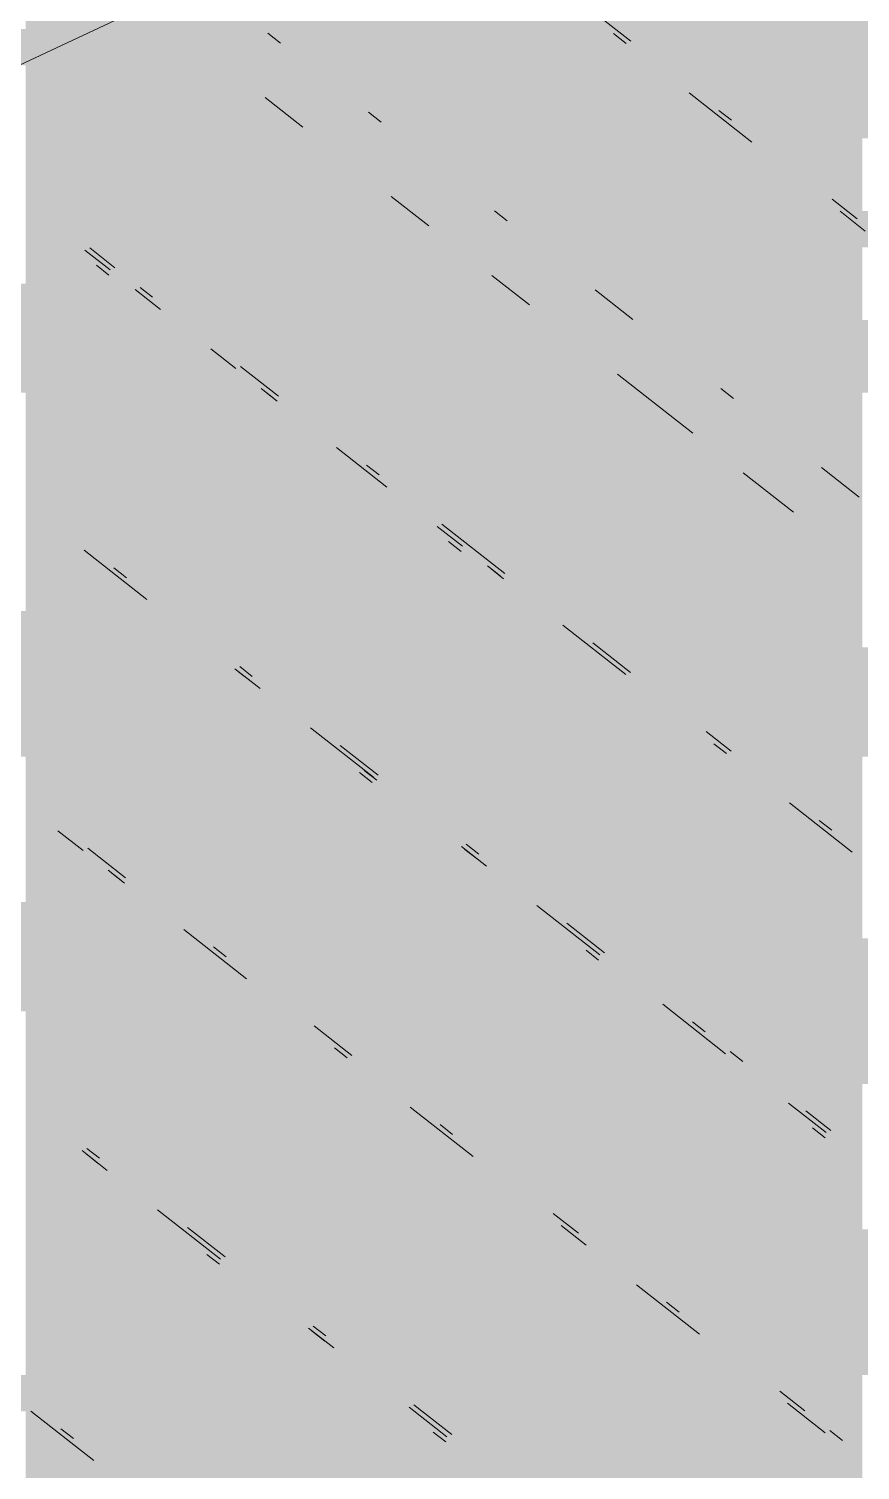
# Model space of a CAD drawing. Header units: millimetres. Extents: x 5 to 1315, y 5 to 292.
# Drawn here: x 1189.825 to 1192.027, y 79.566 to 83.386 of the extents above; entities that cross this region are included whole.
import ezdxf

# ---------------------------------------------------------------- set-up
doc = ezdxf.new("R2010")
doc.units = ezdxf.units.MM
doc.layers.add('EXISTING', color=7, linetype='Continuous')
doc.layers.add('IMAGES', color=7, linetype='Continuous')

# ---------------------------------------------------------------- blocks, each defined once
blk = doc.blocks.new('SHEET_03')
at = {"layer": 'EXISTING', "color": 250, "lineweight": 9}
for p, q in [((286.3719, 81.6806), (290.1862, 83.4713)), ((291.4196, 83.3532), (291.3197, 83.4317)), ((290.4915, 83.3482), (290.4582, 83.3744)), ((291.3738, 83.3735), (291.4072, 83.3474)), ((290.451, 83.2038), (290.5509, 83.1253)), ((291.5738, 83.2166), (291.7404, 83.0858)), ((290.7581, 83.1389), (290.7248, 83.1651)), ((291.6863, 83.144), (291.6529, 83.1701)), ((290.7842, 82.9422), (290.8842, 82.8637)), ((292.0195, 82.8824), (291.9529, 82.9347)), ((291.0914, 82.8773), (291.058, 82.9035)), ((291.9737, 82.9027), (292.0404, 82.8504)), ((289.9733, 82.7996), (290.04, 82.7473)), ((290.0525, 82.7532), (289.9858, 82.8055)), ((290.0369, 82.7336), (290.0036, 82.7598)), ((291.0508, 82.7329), (291.1508, 82.6544)), ((290.1066, 82.695), (290.1733, 82.6427)), ((290.1524, 82.6747), (290.1191, 82.7009)), ((291.4246, 82.6158), (291.3247, 82.6942)), ((290.3066, 82.5381), (290.3732, 82.4857)), ((290.4857, 82.4131), (290.3857, 82.4916)), ((291.3841, 82.4713), (291.5841, 82.3144)), ((290.4399, 82.4334), (290.4732, 82.4073)), ((290.4826, 82.3994), (290.4493, 82.4256)), ((291.6912, 82.4065), (291.6579, 82.4326)), ((290.6398, 82.2765), (290.7732, 82.1718)), ((290.7523, 82.2039), (290.719, 82.23)), ((291.7174, 82.2097), (291.8507, 82.1051)), ((292.0245, 82.1449), (291.9245, 82.2234)), ((290.9065, 82.0672), (290.9731, 82.0149)), ((291.0856, 81.9423), (290.919, 82.0731)), ((290.9701, 82.0012), (290.9367, 82.0274)), ((289.9708, 82.0042), (290.1374, 81.8734)), ((290.0833, 81.9316), (290.05, 81.9577)), ((291.0398, 81.9626), (291.0731, 81.9364)), ((291.0825, 81.9286), (291.0492, 81.9547)), ((291.2397, 81.8056), (291.4064, 81.6748)), ((291.4188, 81.6807), (291.3189, 81.7592)), ((290.3707, 81.6903), (290.4374, 81.638)), ((290.4135, 81.6563), (290.3802, 81.6825)), ((290.4165, 81.67), (290.3832, 81.6961)), ((290.5707, 81.5333), (290.7373, 81.4025)), ((291.6855, 81.4714), (291.6188, 81.5237)), ((290.7498, 81.4084), (290.6498, 81.4869)), ((291.6396, 81.4917), (291.673, 81.4655)), ((290.7343, 81.3888), (290.7009, 81.415)), ((290.7468, 81.3947), (290.7134, 81.4209)), ((291.8396, 81.3347), (292.0062, 81.204)), ((289.9017, 81.261), (289.9683, 81.2087)), ((291.9521, 81.2621), (291.9187, 81.2883)), ((290.0808, 81.1361), (289.9808, 81.2146)), ((290.9706, 81.2194), (291.0373, 81.1671)), ((291.0164, 81.1991), (290.9831, 81.2253)), ((291.0134, 81.1854), (290.98, 81.2116)), ((290.035, 81.1564), (290.0683, 81.1302)), ((290.0777, 81.1224), (290.0444, 81.1486)), ((291.1706, 81.0625), (291.3372, 80.9317)), ((290.2349, 80.9994), (290.4016, 80.8686)), ((291.3497, 80.9375), (291.2497, 81.016)), ((290.3474, 80.9268), (290.3141, 80.953)), ((291.3341, 80.918), (291.3008, 80.9441)), ((291.5038, 80.8009), (291.6705, 80.6701)), ((291.6163, 80.7283), (291.583, 80.7544)), ((290.6807, 80.6652), (290.5807, 80.7437)), ((290.6348, 80.6855), (290.6682, 80.6594)), ((291.7163, 80.6498), (291.683, 80.6759)), ((290.8348, 80.5286), (291.0014, 80.3978)), ((291.8371, 80.5393), (291.9371, 80.4608)), ((291.9496, 80.4667), (291.8829, 80.519)), ((290.9473, 80.456), (290.9139, 80.4821)), ((291.934, 80.4471), (291.9007, 80.4733)), ((289.9658, 80.4132), (290.0325, 80.3609)), ((290.0116, 80.3929), (289.9783, 80.4191)), ((290.0086, 80.3793), (289.9752, 80.4054)), ((290.1658, 80.2563), (290.3324, 80.1255)), ((291.2805, 80.1944), (291.2139, 80.2467)), ((290.3449, 80.1314), (290.2449, 80.2098)), ((291.2347, 80.2147), (291.3014, 80.1624)), ((290.3293, 80.1118), (290.296, 80.138)), ((291.4347, 80.0577), (291.6013, 79.9269)), ((291.5471, 79.9851), (291.5138, 80.0113)), ((290.5657, 79.9424), (290.6323, 79.8901)), ((290.6084, 79.9084), (290.5751, 79.9346)), ((290.6115, 79.9221), (290.5782, 79.9482)), ((291.8804, 79.7235), (291.8138, 79.7758)), ((290.8323, 79.7331), (290.9323, 79.6546)), ((290.9448, 79.6605), (290.8448, 79.739)), ((291.8346, 79.7438), (291.9346, 79.6653)), ((289.83, 79.7224), (289.9966, 79.5916)), ((289.9425, 79.6498), (289.9091, 79.676)), ((290.9292, 79.641), (290.8959, 79.6671)), ((291.9804, 79.645), (291.9471, 79.6712))]:
    blk.add_line(p, q, dxfattribs=at)
at = {"layer": 'IMAGES', "color": 7}
for points in [[(290.2982, 83.3856), (290.3945, 83.3856), (290.2982, 83.5784), (290.3945, 83.5784)], [(289.8164, 83.3856), (290.0091, 83.3856), (289.8164, 83.482), (290.0091, 83.482)], [(290.0091, 83.3856), (290.2018, 83.3856), (290.0091, 83.482), (290.2018, 83.482)], [(290.2018, 83.3856), (290.2982, 83.3856), (290.2018, 83.482), (290.2982, 83.482)], [(290.3945, 83.3856), (290.4909, 83.3856), (290.3945, 83.482), (290.4909, 83.482)], [(290.4909, 83.3856), (290.5873, 83.3856), (290.4909, 83.482), (290.5873, 83.482)], [(290.5873, 83.3856), (291.0691, 83.3856), (290.5873, 83.482), (291.0691, 83.482)], [(291.0691, 83.3856), (291.1655, 83.3856), (291.0691, 83.482), (291.1655, 83.482)], [(291.1655, 83.3856), (291.2618, 83.3856), (291.1655, 83.482), (291.2618, 83.482)], [(291.2618, 83.3856), (291.4545, 83.3856), (291.2618, 83.482), (291.4545, 83.482)], [(291.4545, 83.3856), (291.5509, 83.3856), (291.4545, 83.482), (291.5509, 83.482)], [(291.5509, 83.3856), (292.2255, 83.3856), (291.5509, 83.482), (292.2255, 83.482)], [(289.72, 83.2892), (289.9127, 83.2892), (289.72, 83.3856), (289.9127, 83.3856)], [(289.9127, 83.2892), (290.0091, 83.2892), (289.9127, 83.3856), (290.0091, 83.3856)], [(290.0091, 83.2892), (290.1055, 83.2892), (290.0091, 83.3856), (290.1055, 83.3856)], [(290.1055, 83.2892), (290.2018, 83.2892), (290.1055, 83.3856), (290.2018, 83.3856)], [(290.2018, 83.2892), (290.2982, 83.2892), (290.2018, 83.3856), (290.2982, 83.3856)], [(290.2982, 83.2892), (290.3945, 83.2892), (290.2982, 83.3856), (290.3945, 83.3856)], [(290.3945, 83.2892), (290.4909, 83.2892), (290.3945, 83.3856), (290.4909, 83.3856)], [(290.4909, 83.2892), (290.5873, 83.2892), (290.4909, 83.3856), (290.5873, 83.3856)], [(290.5873, 83.2892), (290.6836, 83.2892), (290.5873, 83.3856), (290.6836, 83.3856)], [(290.6836, 83.2892), (290.78, 83.2892), (290.6836, 83.3856), (290.78, 83.3856)], [(290.78, 83.2892), (291.1655, 83.2892), (290.78, 83.3856), (291.1655, 83.3856)], [(291.1655, 83.2892), (291.2618, 83.2892), (291.1655, 83.3856), (291.2618, 83.3856)], [(291.2618, 83.2892), (291.3582, 83.2892), (291.2618, 83.3856), (291.3582, 83.3856)], [(291.3582, 83.2892), (291.4545, 83.2892), (291.3582, 83.3856), (291.4545, 83.3856)], [(291.4545, 83.2892), (291.5509, 83.2892), (291.4545, 83.3856), (291.5509, 83.3856)], [(291.5509, 83.2892), (291.6473, 83.2892), (291.5509, 83.3856), (291.6473, 83.3856)], [(291.6473, 83.2892), (291.7436, 83.2892), (291.6473, 83.3856), (291.7436, 83.3856)], [(291.7436, 83.2892), (292.3218, 83.2892), (291.7436, 83.3856), (292.3218, 83.3856)], [(289.8164, 83.1928), (289.9127, 83.1928), (289.8164, 83.2892), (289.9127, 83.2892)], [(289.9127, 83.1928), (290.1055, 83.1928), (289.9127, 83.2892), (290.1055, 83.2892)], [(290.1055, 83.1928), (290.2018, 83.1928), (290.1055, 83.2892), (290.2018, 83.2892)], [(290.2018, 83.1928), (290.2982, 83.1928), (290.2018, 83.2892), (290.2982, 83.2892)], [(290.2982, 83.1928), (290.3945, 83.1928), (290.2982, 83.2892), (290.3945, 83.2892)], [(290.3945, 83.1928), (290.4909, 83.1928), (290.3945, 83.2892), (290.4909, 83.2892)], [(290.4909, 83.1928), (290.5873, 83.1928), (290.4909, 83.2892), (290.5873, 83.2892)], [(290.5873, 83.1928), (290.6836, 83.1928), (290.5873, 83.2892), (290.6836, 83.2892)], [(290.6836, 83.1928), (290.78, 83.1928), (290.6836, 83.2892), (290.78, 83.2892)], [(290.78, 83.1928), (290.8764, 83.1928), (290.78, 83.2892), (290.8764, 83.2892)], [(290.8764, 83.1928), (291.2618, 83.1928), (290.8764, 83.2892), (291.2618, 83.2892)], [(291.2618, 83.1928), (291.3582, 83.1928), (291.2618, 83.2892), (291.3582, 83.2892)], [(291.3582, 83.1928), (291.4545, 83.1928), (291.3582, 83.2892), (291.4545, 83.2892)], [(291.4545, 83.1928), (291.6473, 83.1928), (291.4545, 83.2892), (291.6473, 83.2892)], [(291.6473, 83.1928), (291.7436, 83.1928), (291.6473, 83.2892), (291.7436, 83.2892)], [(291.7436, 83.1928), (291.84, 83.1928), (291.7436, 83.2892), (291.84, 83.2892)], [(291.84, 83.1928), (292.3218, 83.1928), (291.84, 83.2892), (292.3218, 83.2892)], [(289.8164, 83.0964), (289.9127, 83.0964), (289.8164, 83.1928), (289.9127, 83.1928)], [(289.9127, 83.0964), (290.2982, 83.0964), (289.9127, 83.1928), (290.2982, 83.1928)], [(290.2982, 83.0964), (290.3945, 83.0964), (290.2982, 83.1928), (290.3945, 83.1928)], [(290.3945, 83.0964), (290.4909, 83.0964), (290.3945, 83.1928), (290.4909, 83.1928)], [(290.4909, 83.0964), (290.5873, 83.0964), (290.4909, 83.1928), (290.5873, 83.1928)], [(290.5873, 83.0964), (290.6836, 83.0964), (290.5873, 83.1928), (290.6836, 83.1928)], [(290.6836, 83.0964), (290.8764, 83.0964), (290.6836, 83.1928), (290.8764, 83.1928)], [(290.8764, 83.0964), (290.9727, 83.0964), (290.8764, 83.1928), (290.9727, 83.1928)], [(290.9727, 83.0964), (291.0691, 83.0964), (290.9727, 83.1928), (291.0691, 83.1928)], [(291.0691, 83.0964), (291.4545, 83.0964), (291.0691, 83.1928), (291.4545, 83.1928)], [(291.4545, 83.0964), (291.5509, 83.0964), (291.4545, 83.1928), (291.5509, 83.1928)], [(291.5509, 83.0964), (291.7436, 83.0964), (291.5509, 83.1928), (291.7436, 83.1928)], [(291.7436, 83.0964), (291.84, 83.0964), (291.7436, 83.1928), (291.84, 83.1928)], [(291.84, 83.0964), (291.9364, 83.0964), (291.84, 83.1928), (291.9364, 83.1928)], [(291.9364, 83.0964), (292.4182, 83.0964), (291.9364, 83.1928), (292.4182, 83.1928)], [(289.8164, 83), (290.3945, 83), (289.8164, 83.0964), (290.3945, 83.0964)], [(290.3945, 83), (290.4909, 83), (290.3945, 83.0964), (290.4909, 83.0964)], [(290.4909, 83), (290.5873, 83), (290.4909, 83.0964), (290.5873, 83.0964)], [(290.5873, 83), (290.6836, 83), (290.5873, 83.0964), (290.6836, 83.0964)], [(290.6836, 83), (290.78, 83), (290.6836, 83.0964), (290.78, 83.0964)], [(290.78, 83), (290.8764, 83), (290.78, 83.0964), (290.8764, 83.0964)], [(290.8764, 83), (290.9727, 83), (290.8764, 83.0964), (290.9727, 83.0964)], [(290.9727, 83), (291.0691, 83), (290.9727, 83.0964), (291.0691, 83.0964)], [(291.0691, 83), (291.1655, 83), (291.0691, 83.0964), (291.1655, 83.0964)], [(291.1655, 83), (291.5509, 83), (291.1655, 83.0964), (291.5509, 83.0964)], [(291.5509, 83), (291.6473, 83), (291.5509, 83.0964), (291.6473, 83.0964)], [(291.6473, 83), (291.84, 83), (291.6473, 83.0964), (291.84, 83.0964)], [(291.84, 83), (291.9364, 83), (291.84, 83.0964), (291.9364, 83.0964)], [(291.9364, 83), (292.0327, 83), (291.9364, 83.0964), (292.0327, 83.0964)], [(289.8164, 82.8072), (289.9127, 82.8072), (289.8164, 83), (289.9127, 83)], [(289.9127, 82.9036), (290.0091, 82.9036), (289.9127, 83), (290.0091, 83)], [(290.0091, 82.9036), (290.1055, 82.9036), (290.0091, 83), (290.1055, 83)], [(290.1055, 82.9036), (290.5873, 82.9036), (290.1055, 83), (290.5873, 83)], [(290.5873, 82.9036), (290.6836, 82.9036), (290.5873, 83), (290.6836, 83)], [(290.6836, 82.9036), (290.78, 82.9036), (290.6836, 83), (290.78, 83)], [(290.78, 82.9036), (290.9727, 82.9036), (290.78, 83), (290.9727, 83)], [(290.9727, 82.9036), (291.0691, 82.9036), (290.9727, 83), (291.0691, 83)], [(291.0691, 82.9036), (291.2618, 82.9036), (291.0691, 83), (291.2618, 83)], [(291.2618, 82.9036), (291.6473, 82.9036), (291.2618, 83), (291.6473, 83)], [(291.6473, 82.9036), (291.7436, 82.9036), (291.6473, 83), (291.7436, 83)], [(291.7436, 82.9036), (291.84, 82.9036), (291.7436, 83), (291.84, 83)], [(291.84, 82.9036), (292.0327, 82.9036), (291.84, 83), (292.0327, 83)], [(289.9127, 82.8072), (290.0091, 82.8072), (289.9127, 82.9036), (290.0091, 82.9036)], [(290.0091, 82.8072), (290.1055, 82.8072), (290.0091, 82.9036), (290.1055, 82.9036)], [(290.1055, 82.8072), (290.2018, 82.8072), (290.1055, 82.9036), (290.2018, 82.9036)], [(290.2018, 82.8072), (290.5873, 82.8072), (290.2018, 82.9036), (290.5873, 82.9036)], [(290.5873, 82.8072), (290.6836, 82.8072), (290.5873, 82.9036), (290.6836, 82.9036)], [(290.6836, 82.8072), (290.78, 82.8072), (290.6836, 82.9036), (290.78, 82.9036)], [(290.78, 82.8072), (290.8764, 82.8072), (290.78, 82.9036), (290.8764, 82.9036)], [(290.8764, 82.8072), (290.9727, 82.8072), (290.8764, 82.9036), (290.9727, 82.9036)], [(290.9727, 82.8072), (291.1655, 82.8072), (290.9727, 82.9036), (291.1655, 82.9036)], [(291.1655, 82.8072), (291.2618, 82.8072), (291.1655, 82.9036), (291.2618, 82.9036)], [(291.2618, 82.8072), (291.3582, 82.8072), (291.2618, 82.9036), (291.3582, 82.9036)], [(291.3582, 82.8072), (291.4545, 82.8072), (291.3582, 82.9036), (291.4545, 82.9036)], [(291.4545, 82.8072), (291.9364, 82.8072), (291.4545, 82.9036), (291.9364, 82.9036)], [(291.9364, 82.8072), (292.1291, 82.8072), (291.9364, 82.9036), (292.1291, 82.9036)], [(289.8164, 82.7108), (289.9127, 82.7108), (289.8164, 82.8072), (289.9127, 82.8072)], [(289.9127, 82.7108), (290.0091, 82.7108), (289.9127, 82.8072), (290.0091, 82.8072)], [(290.0091, 82.7108), (290.1055, 82.7108), (290.0091, 82.8072), (290.1055, 82.8072)], [(290.1055, 82.7108), (290.2018, 82.7108), (290.1055, 82.8072), (290.2018, 82.8072)], [(290.2018, 82.7108), (290.2982, 82.7108), (290.2018, 82.8072), (290.2982, 82.8072)], [(290.2982, 82.7108), (290.6836, 82.7108), (290.2982, 82.8072), (290.6836, 82.8072)], [(290.6836, 82.7108), (290.78, 82.7108), (290.6836, 82.8072), (290.78, 82.8072)], [(290.78, 82.7108), (290.8764, 82.7108), (290.78, 82.8072), (290.8764, 82.8072)], [(290.8764, 82.7108), (290.9727, 82.7108), (290.8764, 82.8072), (290.9727, 82.8072)], [(290.9727, 82.7108), (291.1655, 82.7108), (290.9727, 82.8072), (291.1655, 82.8072)], [(291.1655, 82.6144), (291.2618, 82.6144), (291.1655, 82.8072), (291.2618, 82.8072)], [(291.2618, 82.7108), (291.3582, 82.7108), (291.2618, 82.8072), (291.3582, 82.8072)], [(291.3582, 82.7108), (291.4545, 82.7108), (291.3582, 82.8072), (291.4545, 82.8072)], [(291.4545, 82.7108), (292.0327, 82.7108), (291.4545, 82.8072), (292.0327, 82.8072)], [(289.4309, 82.6144), (289.9127, 82.6144), (289.4309, 82.7108), (289.9127, 82.7108)], [(289.9127, 82.6144), (290.0091, 82.6144), (289.9127, 82.7108), (290.0091, 82.7108)], [(290.0091, 82.6144), (290.2018, 82.6144), (290.0091, 82.7108), (290.2018, 82.7108)], [(290.2018, 82.6144), (290.2982, 82.6144), (290.2018, 82.7108), (290.2982, 82.7108)], [(290.2982, 82.6144), (290.3945, 82.6144), (290.2982, 82.7108), (290.3945, 82.7108)], [(290.3945, 82.6144), (290.8764, 82.6144), (290.3945, 82.7108), (290.8764, 82.7108)], [(290.8764, 82.6144), (290.9727, 82.6144), (290.8764, 82.7108), (290.9727, 82.7108)], [(290.9727, 82.6144), (291.0691, 82.6144), (290.9727, 82.7108), (291.0691, 82.7108)], [(291.0691, 82.6144), (291.1655, 82.6144), (291.0691, 82.7108), (291.1655, 82.7108)], [(291.2618, 82.6144), (291.3582, 82.6144), (291.2618, 82.7108), (291.3582, 82.7108)], [(291.3582, 82.6144), (291.4545, 82.6144), (291.3582, 82.7108), (291.4545, 82.7108)], [(291.4545, 82.6144), (291.5509, 82.6144), (291.4545, 82.7108), (291.5509, 82.7108)], [(291.5509, 82.6144), (291.6473, 82.6144), (291.5509, 82.7108), (291.6473, 82.7108)], [(291.6473, 82.6144), (292.0327, 82.6144), (291.6473, 82.7108), (292.0327, 82.7108)], [(289.5273, 82.518), (290.0091, 82.518), (289.5273, 82.6144), (290.0091, 82.6144)], [(290.0091, 82.518), (290.1055, 82.518), (290.0091, 82.6144), (290.1055, 82.6144)], [(290.1055, 82.518), (290.2018, 82.518), (290.1055, 82.6144), (290.2018, 82.6144)], [(290.2018, 82.518), (290.2982, 82.518), (290.2018, 82.6144), (290.2982, 82.6144)], [(290.2982, 82.518), (290.3945, 82.518), (290.2982, 82.6144), (290.3945, 82.6144)], [(290.3945, 82.518), (290.4909, 82.518), (290.3945, 82.6144), (290.4909, 82.6144)], [(290.4909, 82.518), (290.5873, 82.518), (290.4909, 82.6144), (290.5873, 82.6144)], [(290.5873, 82.518), (290.9727, 82.518), (290.5873, 82.6144), (290.9727, 82.6144)], [(290.9727, 82.518), (291.1655, 82.518), (290.9727, 82.6144), (291.1655, 82.6144)], [(291.1655, 82.518), (291.2618, 82.518), (291.1655, 82.6144), (291.2618, 82.6144)], [(291.2618, 82.518), (291.3582, 82.518), (291.2618, 82.6144), (291.3582, 82.6144)], [(291.3582, 82.518), (291.5509, 82.518), (291.3582, 82.6144), (291.5509, 82.6144)], [(291.5509, 82.518), (291.6473, 82.518), (291.5509, 82.6144), (291.6473, 82.6144)], [(291.6473, 82.518), (291.7436, 82.518), (291.6473, 82.6144), (291.7436, 82.6144)], [(291.7436, 82.518), (292.1291, 82.518), (291.7436, 82.6144), (292.1291, 82.6144)], [(289.6236, 82.4216), (290.1055, 82.4216), (289.6236, 82.518), (290.1055, 82.518)], [(290.1055, 82.4216), (290.2018, 82.4216), (290.1055, 82.518), (290.2018, 82.518)], [(290.2018, 82.4216), (290.2982, 82.4216), (290.2018, 82.518), (290.2982, 82.518)], [(290.2982, 82.4216), (290.4909, 82.4216), (290.2982, 82.518), (290.4909, 82.518)], [(290.4909, 82.4216), (290.5873, 82.4216), (290.4909, 82.518), (290.5873, 82.518)], [(290.5873, 82.4216), (290.6836, 82.4216), (290.5873, 82.518), (290.6836, 82.518)], [(290.6836, 82.4216), (291.0691, 82.4216), (290.6836, 82.518), (291.0691, 82.518)], [(291.0691, 82.4216), (291.1655, 82.4216), (291.0691, 82.518), (291.1655, 82.518)], [(291.1655, 82.4216), (291.2618, 82.4216), (291.1655, 82.518), (291.2618, 82.518)], [(291.2618, 82.4216), (291.3582, 82.4216), (291.2618, 82.518), (291.3582, 82.518)], [(291.3582, 82.4216), (291.4545, 82.4216), (291.3582, 82.518), (291.4545, 82.518)], [(291.4545, 82.4216), (291.5509, 82.4216), (291.4545, 82.518), (291.5509, 82.518)], [(291.5509, 82.4216), (291.6473, 82.4216), (291.5509, 82.518), (291.6473, 82.518)], [(291.6473, 82.4216), (291.7436, 82.4216), (291.6473, 82.518), (291.7436, 82.518)], [(291.7436, 82.4216), (291.84, 82.4216), (291.7436, 82.518), (291.84, 82.518)], [(291.84, 82.4216), (291.9364, 82.4216), (291.84, 82.518), (291.9364, 82.518)], [(291.9364, 82.4216), (292.3218, 82.4216), (291.9364, 82.518), (292.3218, 82.518)], [(289.8164, 82.3252), (290.2982, 82.3252), (289.8164, 82.4216), (290.2982, 82.4216)], [(290.2982, 82.3252), (290.3945, 82.3252), (290.2982, 82.4216), (290.3945, 82.4216)], [(290.3945, 82.3252), (290.5873, 82.3252), (290.3945, 82.4216), (290.5873, 82.4216)], [(290.5873, 82.3252), (290.6836, 82.3252), (290.5873, 82.4216), (290.6836, 82.4216)], [(290.6836, 82.3252), (290.78, 82.3252), (290.6836, 82.4216), (290.78, 82.4216)], [(290.78, 82.3252), (291.1655, 82.3252), (290.78, 82.4216), (291.1655, 82.4216)], [(291.1655, 82.3252), (291.3582, 82.3252), (291.1655, 82.4216), (291.3582, 82.4216)], [(291.3582, 82.3252), (291.4545, 82.3252), (291.3582, 82.4216), (291.4545, 82.4216)], [(291.4545, 82.3252), (291.5509, 82.3252), (291.4545, 82.4216), (291.5509, 82.4216)], [(291.5509, 82.3252), (291.84, 82.3252), (291.5509, 82.4216), (291.84, 82.4216)], [(291.84, 82.3252), (291.9364, 82.3252), (291.84, 82.4216), (291.9364, 82.4216)], [(291.9364, 82.3252), (292.0327, 82.3252), (291.9364, 82.4216), (292.0327, 82.4216)], [(289.8164, 82.2288), (289.9127, 82.2288), (289.8164, 82.3252), (289.9127, 82.3252)], [(289.9127, 82.2288), (290.3945, 82.2288), (289.9127, 82.3252), (290.3945, 82.3252)], [(290.3945, 82.2288), (290.4909, 82.2288), (290.3945, 82.3252), (290.4909, 82.3252)], [(290.4909, 82.2288), (290.5873, 82.2288), (290.4909, 82.3252), (290.5873, 82.3252)], [(290.5873, 82.2288), (290.78, 82.2288), (290.5873, 82.3252), (290.78, 82.3252)], [(290.78, 82.2288), (290.8764, 82.2288), (290.78, 82.3252), (290.8764, 82.3252)], [(290.8764, 82.2288), (291.3582, 82.2288), (290.8764, 82.3252), (291.3582, 82.3252)], [(291.3582, 82.2288), (291.4545, 82.2288), (291.3582, 82.3252), (291.4545, 82.3252)], [(291.4545, 82.2288), (291.5509, 82.2288), (291.4545, 82.3252), (291.5509, 82.3252)], [(291.5509, 82.2288), (291.6473, 82.2288), (291.5509, 82.3252), (291.6473, 82.3252)], [(291.6473, 82.2288), (291.84, 82.2288), (291.6473, 82.3252), (291.84, 82.3252)], [(291.84, 82.2288), (291.9364, 82.2288), (291.84, 82.3252), (291.9364, 82.3252)], [(291.9364, 82.2288), (292.0327, 82.2288), (291.9364, 82.3252), (292.0327, 82.3252)], [(289.8164, 82.1324), (289.9127, 82.1324), (289.8164, 82.2288), (289.9127, 82.2288)], [(289.9127, 82.1324), (290.0091, 82.1324), (289.9127, 82.2288), (290.0091, 82.2288)], [(290.0091, 82.1324), (290.4909, 82.1324), (290.0091, 82.2288), (290.4909, 82.2288)], [(290.4909, 82.1324), (290.5873, 82.1324), (290.4909, 82.2288), (290.5873, 82.2288)], [(290.5873, 82.1324), (290.6836, 82.1324), (290.5873, 82.2288), (290.6836, 82.2288)], [(290.6836, 82.1324), (290.78, 82.1324), (290.6836, 82.2288), (290.78, 82.2288)], [(290.78, 82.1324), (290.8764, 82.1324), (290.78, 82.2288), (290.8764, 82.2288)], [(290.8764, 82.1324), (290.9727, 82.1324), (290.8764, 82.2288), (290.9727, 82.2288)], [(290.9727, 82.1324), (291.0691, 82.1324), (290.9727, 82.2288), (291.0691, 82.2288)], [(291.0691, 82.1324), (291.4545, 82.1324), (291.0691, 82.2288), (291.4545, 82.2288)], [(291.4545, 82.1324), (291.5509, 82.1324), (291.4545, 82.2288), (291.5509, 82.2288)], [(291.5509, 82.1324), (291.6473, 82.1324), (291.5509, 82.2288), (291.6473, 82.2288)], [(291.6473, 82.1324), (291.7436, 82.1324), (291.6473, 82.2288), (291.7436, 82.2288)], [(291.7436, 82.1324), (291.84, 82.1324), (291.7436, 82.2288), (291.84, 82.2288)], [(291.84, 82.1324), (291.9364, 82.1324), (291.84, 82.2288), (291.9364, 82.2288)], [(291.9364, 82.1324), (292.0327, 82.1324), (291.9364, 82.2288), (292.0327, 82.2288)], [(289.8164, 82.036), (289.9127, 82.036), (289.8164, 82.1324), (289.9127, 82.1324)], [(289.9127, 82.036), (290.0091, 82.036), (289.9127, 82.1324), (290.0091, 82.1324)], [(290.0091, 82.036), (290.1055, 82.036), (290.0091, 82.1324), (290.1055, 82.1324)], [(290.1055, 82.036), (290.5873, 82.036), (290.1055, 82.1324), (290.5873, 82.1324)], [(290.5873, 82.036), (290.6836, 82.036), (290.5873, 82.1324), (290.6836, 82.1324)], [(290.6836, 82.036), (290.78, 82.036), (290.6836, 82.1324), (290.78, 82.1324)], [(290.78, 82.036), (290.8764, 82.036), (290.78, 82.1324), (290.8764, 82.1324)], [(290.8764, 82.036), (290.9727, 82.036), (290.8764, 82.1324), (290.9727, 82.1324)], [(290.9727, 82.036), (291.0691, 82.036), (290.9727, 82.1324), (291.0691, 82.1324)], [(291.0691, 82.036), (291.1655, 82.036), (291.0691, 82.1324), (291.1655, 82.1324)], [(291.1655, 82.036), (291.6473, 82.036), (291.1655, 82.1324), (291.6473, 82.1324)], [(291.6473, 82.036), (291.7436, 82.036), (291.6473, 82.1324), (291.7436, 82.1324)], [(291.7436, 82.036), (291.84, 82.036), (291.7436, 82.1324), (291.84, 82.1324)], [(291.84, 82.036), (291.9364, 82.036), (291.84, 82.1324), (291.9364, 82.1324)], [(291.9364, 82.036), (292.0327, 82.036), (291.9364, 82.1324), (292.0327, 82.1324)], [(289.8164, 81.9396), (289.9127, 81.9396), (289.8164, 82.036), (289.9127, 82.036)], [(289.9127, 81.9396), (290.1055, 81.9396), (289.9127, 82.036), (290.1055, 82.036)], [(290.1055, 81.9396), (290.6836, 81.9396), (290.1055, 82.036), (290.6836, 82.036)], [(290.6836, 81.9396), (290.78, 81.9396), (290.6836, 82.036), (290.78, 82.036)], [(290.78, 81.9396), (290.8764, 81.9396), (290.78, 82.036), (290.8764, 82.036)], [(290.8764, 81.9396), (290.9727, 81.9396), (290.8764, 82.036), (290.9727, 82.036)], [(290.9727, 81.9396), (291.0691, 81.9396), (290.9727, 82.036), (291.0691, 82.036)], [(291.0691, 81.9396), (291.1655, 81.9396), (291.0691, 82.036), (291.1655, 82.036)], [(291.1655, 81.9396), (291.2618, 81.9396), (291.1655, 82.036), (291.2618, 82.036)], [(291.2618, 81.9396), (291.7436, 81.9396), (291.2618, 82.036), (291.7436, 82.036)], [(291.7436, 81.9396), (291.84, 81.9396), (291.7436, 82.036), (291.84, 82.036)], [(291.84, 81.9396), (291.9364, 81.9396), (291.84, 82.036), (291.9364, 82.036)], [(291.9364, 81.9396), (292.0327, 81.9396), (291.9364, 82.036), (292.0327, 82.036)], [(289.8164, 81.8432), (289.9127, 81.8432), (289.8164, 81.9396), (289.9127, 81.9396)], [(289.9127, 81.8432), (290.0091, 81.8432), (289.9127, 81.9396), (290.0091, 81.9396)], [(290.0091, 81.8432), (290.2018, 81.8432), (290.0091, 81.9396), (290.2018, 81.9396)], [(290.2018, 81.8432), (290.2982, 81.8432), (290.2018, 81.9396), (290.2982, 81.9396)], [(290.2982, 81.8432), (290.3945, 81.8432), (290.2982, 81.9396), (290.3945, 81.9396)], [(290.3945, 81.8432), (290.8764, 81.8432), (290.3945, 81.9396), (290.8764, 81.9396)], [(290.8764, 81.8432), (290.9727, 81.8432), (290.8764, 81.9396), (290.9727, 81.9396)], [(290.9727, 81.8432), (291.0691, 81.8432), (290.9727, 81.9396), (291.0691, 81.9396)], [(291.0691, 81.8432), (291.2618, 81.8432), (291.0691, 81.9396), (291.2618, 81.9396)], [(291.2618, 81.8432), (291.3582, 81.8432), (291.2618, 81.9396), (291.3582, 81.9396)], [(291.3582, 81.8432), (291.4545, 81.8432), (291.3582, 81.9396), (291.4545, 81.9396)], [(291.4545, 81.8432), (291.84, 81.8432), (291.4545, 81.9396), (291.84, 81.9396)], [(291.84, 81.8432), (292.0327, 81.8432), (291.84, 81.9396), (292.0327, 81.9396)], [(289.5273, 81.7468), (290.0091, 81.7468), (289.5273, 81.8432), (290.0091, 81.8432)], [(290.0091, 81.7468), (290.1055, 81.7468), (290.0091, 81.8432), (290.1055, 81.8432)], [(290.1055, 81.7468), (290.2018, 81.7468), (290.1055, 81.8432), (290.2018, 81.8432)], [(290.2018, 81.7468), (290.3945, 81.7468), (290.2018, 81.8432), (290.3945, 81.8432)], [(290.3945, 81.7468), (290.4909, 81.7468), (290.3945, 81.8432), (290.4909, 81.8432)], [(290.4909, 81.7468), (290.9727, 81.7468), (290.4909, 81.8432), (290.9727, 81.8432)], [(290.9727, 81.7468), (291.1655, 81.7468), (290.9727, 81.8432), (291.1655, 81.8432)], [(291.1655, 81.7468), (291.3582, 81.7468), (291.1655, 81.8432), (291.3582, 81.8432)], [(291.3582, 81.7468), (291.4545, 81.7468), (291.3582, 81.8432), (291.4545, 81.8432)], [(291.4545, 81.7468), (291.5509, 81.7468), (291.4545, 81.8432), (291.5509, 81.8432)], [(291.5509, 81.7468), (291.9364, 81.7468), (291.5509, 81.8432), (291.9364, 81.8432)], [(291.9364, 81.7468), (292.0327, 81.7468), (291.9364, 81.8432), (292.0327, 81.8432)], [(289.6236, 81.6504), (290.1055, 81.6504), (289.6236, 81.7468), (290.1055, 81.7468)], [(290.1055, 81.6504), (290.2018, 81.6504), (290.1055, 81.7468), (290.2018, 81.7468)], [(290.2018, 81.6504), (290.2982, 81.6504), (290.2018, 81.7468), (290.2982, 81.7468)], [(290.2982, 81.6504), (290.4909, 81.6504), (290.2982, 81.7468), (290.4909, 81.7468)], [(290.4909, 81.6504), (290.5873, 81.6504), (290.4909, 81.7468), (290.5873, 81.7468)], [(290.5873, 81.6504), (290.6836, 81.6504), (290.5873, 81.7468), (290.6836, 81.7468)], [(290.6836, 81.6504), (291.1655, 81.6504), (290.6836, 81.7468), (291.1655, 81.7468)], [(291.1655, 81.6504), (291.2618, 81.6504), (291.1655, 81.7468), (291.2618, 81.7468)], [(291.2618, 81.6504), (291.4545, 81.6504), (291.2618, 81.7468), (291.4545, 81.7468)], [(291.4545, 81.6504), (291.5509, 81.6504), (291.4545, 81.7468), (291.5509, 81.7468)], [(291.5509, 81.6504), (291.6473, 81.6504), (291.5509, 81.7468), (291.6473, 81.7468)], [(291.6473, 81.6504), (292.1291, 81.6504), (291.6473, 81.7468), (292.1291, 81.7468)], [(289.6236, 81.554), (290.2018, 81.554), (289.6236, 81.6504), (290.2018, 81.6504)], [(290.2018, 81.554), (290.2982, 81.554), (290.2018, 81.6504), (290.2982, 81.6504)], [(290.2982, 81.554), (290.3945, 81.554), (290.2982, 81.6504), (290.3945, 81.6504)], [(290.3945, 81.554), (290.4909, 81.554), (290.3945, 81.6504), (290.4909, 81.6504)], [(290.4909, 81.554), (290.5873, 81.554), (290.4909, 81.6504), (290.5873, 81.6504)], [(290.5873, 81.554), (290.6836, 81.554), (290.5873, 81.6504), (290.6836, 81.6504)], [(290.6836, 81.554), (290.78, 81.554), (290.6836, 81.6504), (290.78, 81.6504)], [(290.78, 81.554), (291.3582, 81.554), (290.78, 81.6504), (291.3582, 81.6504)], [(291.3582, 81.554), (291.4545, 81.554), (291.3582, 81.6504), (291.4545, 81.6504)], [(291.4545, 81.554), (291.6473, 81.554), (291.4545, 81.6504), (291.6473, 81.6504)], [(291.6473, 81.554), (291.7436, 81.554), (291.6473, 81.6504), (291.7436, 81.6504)], [(291.7436, 81.554), (292.2255, 81.554), (291.7436, 81.6504), (292.2255, 81.6504)], [(289.72, 81.4576), (290.2982, 81.4576), (289.72, 81.554), (290.2982, 81.554)], [(290.2982, 81.4576), (290.3945, 81.4576), (290.2982, 81.554), (290.3945, 81.554)], [(290.3945, 81.4576), (290.4909, 81.4576), (290.3945, 81.554), (290.4909, 81.554)], [(290.4909, 81.4576), (290.5873, 81.4576), (290.4909, 81.554), (290.5873, 81.554)], [(290.5873, 81.4576), (290.6836, 81.4576), (290.5873, 81.554), (290.6836, 81.554)], [(290.6836, 81.4576), (290.78, 81.4576), (290.6836, 81.554), (290.78, 81.554)], [(290.78, 81.4576), (290.8764, 81.4576), (290.78, 81.554), (290.8764, 81.554)], [(290.8764, 81.4576), (291.3582, 81.4576), (290.8764, 81.554), (291.3582, 81.554)], [(291.3582, 81.4576), (291.4545, 81.4576), (291.3582, 81.554), (291.4545, 81.554)], [(291.4545, 81.4576), (291.5509, 81.4576), (291.4545, 81.554), (291.5509, 81.554)], [(291.5509, 81.4576), (291.7436, 81.4576), (291.5509, 81.554), (291.7436, 81.554)], [(291.7436, 81.4576), (291.84, 81.4576), (291.7436, 81.554), (291.84, 81.554)], [(291.84, 81.4576), (292.3218, 81.4576), (291.84, 81.554), (292.3218, 81.554)], [(289.8164, 81.3612), (289.9127, 81.3612), (289.8164, 81.4576), (289.9127, 81.4576)], [(289.9127, 81.3612), (290.0091, 81.3612), (289.9127, 81.4576), (290.0091, 81.4576)], [(290.0091, 81.3612), (290.4909, 81.3612), (290.0091, 81.4576), (290.4909, 81.4576)], [(290.4909, 81.3612), (290.5873, 81.3612), (290.4909, 81.4576), (290.5873, 81.4576)], [(290.5873, 81.3612), (290.6836, 81.3612), (290.5873, 81.4576), (290.6836, 81.4576)], [(290.6836, 81.3612), (290.78, 81.3612), (290.6836, 81.4576), (290.78, 81.4576)], [(290.78, 81.3612), (290.8764, 81.3612), (290.78, 81.4576), (290.8764, 81.4576)], [(290.8764, 81.3612), (290.9727, 81.3612), (290.8764, 81.4576), (290.9727, 81.4576)], [(290.9727, 81.3612), (291.4545, 81.3612), (290.9727, 81.4576), (291.4545, 81.4576)], [(291.4545, 81.3612), (291.5509, 81.3612), (291.4545, 81.4576), (291.5509, 81.4576)], [(291.5509, 81.3612), (291.6473, 81.3612), (291.5509, 81.4576), (291.6473, 81.4576)], [(291.6473, 81.3612), (291.84, 81.3612), (291.6473, 81.4576), (291.84, 81.4576)], [(291.84, 81.3612), (291.9364, 81.3612), (291.84, 81.4576), (291.9364, 81.4576)], [(291.9364, 81.3612), (292.0327, 81.3612), (291.9364, 81.4576), (292.0327, 81.4576)], [(289.8164, 81.2648), (289.9127, 81.2648), (289.8164, 81.3612), (289.9127, 81.3612)], [(289.9127, 81.2648), (290.0091, 81.2648), (289.9127, 81.3612), (290.0091, 81.3612)], [(290.0091, 81.2648), (290.1055, 81.2648), (290.0091, 81.3612), (290.1055, 81.3612)], [(290.1055, 81.2648), (290.5873, 81.2648), (290.1055, 81.3612), (290.5873, 81.3612)], [(290.5873, 81.2648), (290.6836, 81.2648), (290.5873, 81.3612), (290.6836, 81.3612)], [(290.6836, 81.2648), (290.78, 81.2648), (290.6836, 81.3612), (290.78, 81.3612)], [(290.78, 81.2648), (290.9727, 81.2648), (290.78, 81.3612), (290.9727, 81.3612)], [(290.9727, 81.2648), (291.0691, 81.2648), (290.9727, 81.3612), (291.0691, 81.3612)], [(291.0691, 81.2648), (291.6473, 81.2648), (291.0691, 81.3612), (291.6473, 81.3612)], [(291.6473, 81.2648), (291.7436, 81.2648), (291.6473, 81.3612), (291.7436, 81.3612)], [(291.7436, 81.2648), (291.84, 81.2648), (291.7436, 81.3612), (291.84, 81.3612)], [(291.84, 81.2648), (291.9364, 81.2648), (291.84, 81.3612), (291.9364, 81.3612)], [(291.9364, 81.2648), (292.0327, 81.2648), (291.9364, 81.3612), (292.0327, 81.3612)], [(289.8164, 81.1684), (289.9127, 81.1684), (289.8164, 81.2648), (289.9127, 81.2648)], [(289.9127, 81.1684), (290.1055, 81.1684), (289.9127, 81.2648), (290.1055, 81.2648)], [(290.1055, 81.1684), (290.2018, 81.1684), (290.1055, 81.2648), (290.2018, 81.2648)], [(290.2018, 81.1684), (290.78, 81.1684), (290.2018, 81.2648), (290.78, 81.2648)], [(290.78, 81.1684), (290.8764, 81.1684), (290.78, 81.2648), (290.8764, 81.2648)], [(290.8764, 81.1684), (291.0691, 81.1684), (290.8764, 81.2648), (291.0691, 81.2648)], [(291.0691, 81.1684), (291.1655, 81.1684), (291.0691, 81.2648), (291.1655, 81.2648)], [(291.1655, 81.1684), (291.2618, 81.1684), (291.1655, 81.2648), (291.2618, 81.2648)], [(291.2618, 81.1684), (291.7436, 81.1684), (291.2618, 81.2648), (291.7436, 81.2648)], [(291.7436, 81.1684), (291.84, 81.1684), (291.7436, 81.2648), (291.84, 81.2648)], [(291.84, 81.1684), (291.9364, 81.1684), (291.84, 81.2648), (291.9364, 81.2648)], [(291.9364, 81.1684), (292.0327, 81.1684), (291.9364, 81.2648), (292.0327, 81.2648)], [(289.8164, 81.072), (289.9127, 81.072), (289.8164, 81.1684), (289.9127, 81.1684)], [(289.9127, 81.072), (290.0091, 81.072), (289.9127, 81.1684), (290.0091, 81.1684)], [(290.0091, 81.072), (290.2018, 81.072), (290.0091, 81.1684), (290.2018, 81.1684)], [(290.2018, 81.072), (290.2982, 81.072), (290.2018, 81.1684), (290.2982, 81.1684)], [(290.2982, 81.072), (290.3945, 81.072), (290.2982, 81.1684), (290.3945, 81.1684)], [(290.3945, 81.072), (290.8764, 81.072), (290.3945, 81.1684), (290.8764, 81.1684)], [(290.8764, 81.072), (290.9727, 81.072), (290.8764, 81.1684), (290.9727, 81.1684)], [(290.9727, 81.072), (291.0691, 81.072), (290.9727, 81.1684), (291.0691, 81.1684)], [(291.0691, 81.072), (291.1655, 81.072), (291.0691, 81.1684), (291.1655, 81.1684)], [(291.1655, 81.072), (291.2618, 81.072), (291.1655, 81.1684), (291.2618, 81.1684)], [(291.2618, 81.072), (291.3582, 81.072), (291.2618, 81.1684), (291.3582, 81.1684)], [(291.3582, 81.072), (291.84, 81.072), (291.3582, 81.1684), (291.84, 81.1684)], [(291.84, 81.072), (291.9364, 81.072), (291.84, 81.1684), (291.9364, 81.1684)], [(291.9364, 81.072), (292.0327, 81.072), (291.9364, 81.1684), (292.0327, 81.1684)], [(289.3345, 80.9756), (289.9127, 80.9756), (289.3345, 81.072), (289.9127, 81.072)], [(289.9127, 80.9756), (290.0091, 80.9756), (289.9127, 81.072), (290.0091, 81.072)], [(290.0091, 80.9756), (290.1055, 80.9756), (290.0091, 81.072), (290.1055, 81.072)], [(290.1055, 80.9756), (290.2982, 80.9756), (290.1055, 81.072), (290.2982, 81.072)], [(290.2982, 80.9756), (290.3945, 80.9756), (290.2982, 81.072), (290.3945, 81.072)], [(290.3945, 80.9756), (290.4909, 80.9756), (290.3945, 81.072), (290.4909, 81.072)], [(290.4909, 80.9756), (290.9727, 80.9756), (290.4909, 81.072), (290.9727, 81.072)], [(290.9727, 80.9756), (291.0691, 80.9756), (290.9727, 81.072), (291.0691, 81.072)], [(291.0691, 80.9756), (291.1655, 80.9756), (291.0691, 81.072), (291.1655, 81.072)], [(291.1655, 80.9756), (291.3582, 80.9756), (291.1655, 81.072), (291.3582, 81.072)], [(291.3582, 80.9756), (291.4545, 80.9756), (291.3582, 81.072), (291.4545, 81.072)], [(291.4545, 80.9756), (291.9364, 80.9756), (291.4545, 81.072), (291.9364, 81.072)], [(291.9364, 80.9756), (292.0327, 80.9756), (291.9364, 81.072), (292.0327, 81.072)], [(289.5273, 80.8792), (290.1055, 80.8792), (289.5273, 80.9756), (290.1055, 80.9756)], [(290.1055, 80.8792), (290.2018, 80.8792), (290.1055, 80.9756), (290.2018, 80.9756)], [(290.2018, 80.8792), (290.3945, 80.8792), (290.2018, 80.9756), (290.3945, 80.9756)], [(290.3945, 80.8792), (290.4909, 80.8792), (290.3945, 80.9756), (290.4909, 80.9756)], [(290.4909, 80.8792), (290.5873, 80.8792), (290.4909, 80.9756), (290.5873, 80.9756)], [(290.5873, 80.8792), (291.0691, 80.8792), (290.5873, 80.9756), (291.0691, 80.9756)], [(291.0691, 80.8792), (291.1655, 80.8792), (291.0691, 80.9756), (291.1655, 80.9756)], [(291.1655, 80.8792), (291.2618, 80.8792), (291.1655, 80.9756), (291.2618, 80.9756)], [(291.2618, 80.8792), (291.4545, 80.8792), (291.2618, 80.9756), (291.4545, 80.9756)], [(291.4545, 80.8792), (292.1291, 80.8792), (291.4545, 80.9756), (292.1291, 80.9756)], [(289.72, 80.7827), (290.2018, 80.7827), (289.72, 80.8792), (290.2018, 80.8792)], [(290.2018, 80.7827), (290.2982, 80.7827), (290.2018, 80.8792), (290.2982, 80.8792)], [(290.2982, 80.7827), (290.5873, 80.7827), (290.2982, 80.8792), (290.5873, 80.8792)], [(290.5873, 80.7827), (290.6836, 80.7827), (290.5873, 80.8792), (290.6836, 80.8792)], [(290.6836, 80.7827), (291.1655, 80.7827), (290.6836, 80.8792), (291.1655, 80.8792)], [(291.1655, 80.7827), (291.2618, 80.7827), (291.1655, 80.8792), (291.2618, 80.8792)], [(291.2618, 80.7827), (291.3582, 80.7827), (291.2618, 80.8792), (291.3582, 80.8792)], [(291.3582, 80.7827), (291.4545, 80.7827), (291.3582, 80.8792), (291.4545, 80.8792)], [(291.4545, 80.7827), (291.5509, 80.7827), (291.4545, 80.8792), (291.5509, 80.8792)], [(291.5509, 80.7827), (291.6473, 80.7827), (291.5509, 80.8792), (291.6473, 80.8792)], [(291.6473, 80.7827), (291.7436, 80.7827), (291.6473, 80.8792), (291.7436, 80.8792)], [(291.7436, 80.7827), (292.3218, 80.7827), (291.7436, 80.8792), (292.3218, 80.8792)], [(289.8164, 80.6863), (290.2982, 80.6863), (289.8164, 80.7827), (290.2982, 80.7827)], [(290.2982, 80.6863), (290.3945, 80.6863), (290.2982, 80.7827), (290.3945, 80.7827)], [(290.3945, 80.6863), (290.4909, 80.6863), (290.3945, 80.7827), (290.4909, 80.7827)], [(290.4909, 80.6863), (290.6836, 80.6863), (290.4909, 80.7827), (290.6836, 80.7827)], [(290.6836, 80.6863), (290.78, 80.6863), (290.6836, 80.7827), (290.78, 80.7827)], [(290.78, 80.6863), (290.8764, 80.6863), (290.78, 80.7827), (290.8764, 80.7827)], [(290.8764, 80.6863), (291.3582, 80.6863), (290.8764, 80.7827), (291.3582, 80.7827)], [(291.3582, 80.6863), (291.4545, 80.6863), (291.3582, 80.7827), (291.4545, 80.7827)], [(291.4545, 80.6863), (291.5509, 80.6863), (291.4545, 80.7827), (291.5509, 80.7827)], [(291.5509, 80.6863), (291.6473, 80.6863), (291.5509, 80.7827), (291.6473, 80.7827)], [(291.6473, 80.6863), (291.7436, 80.6863), (291.6473, 80.7827), (291.7436, 80.7827)], [(291.7436, 80.6863), (291.84, 80.6863), (291.7436, 80.7827), (291.84, 80.7827)], [(291.84, 80.6863), (292.3218, 80.6863), (291.84, 80.7827), (292.3218, 80.7827)], [(289.8164, 80.5899), (289.9127, 80.5899), (289.8164, 80.6863), (289.9127, 80.6863)], [(289.9127, 80.5899), (290.4909, 80.5899), (289.9127, 80.6863), (290.4909, 80.6863)], [(290.4909, 80.5899), (290.5873, 80.5899), (290.4909, 80.6863), (290.5873, 80.6863)], [(290.5873, 80.5899), (290.78, 80.5899), (290.5873, 80.6863), (290.78, 80.6863)], [(290.78, 80.5899), (290.8764, 80.5899), (290.78, 80.6863), (290.8764, 80.6863)], [(290.8764, 80.5899), (290.9727, 80.5899), (290.8764, 80.6863), (290.9727, 80.6863)], [(290.9727, 80.5899), (291.4545, 80.5899), (290.9727, 80.6863), (291.4545, 80.6863)], [(291.4545, 80.5899), (291.5509, 80.5899), (291.4545, 80.6863), (291.5509, 80.6863)], [(291.5509, 80.5899), (291.6473, 80.5899), (291.5509, 80.6863), (291.6473, 80.6863)], [(291.6473, 80.5899), (291.7436, 80.5899), (291.6473, 80.6863), (291.7436, 80.6863)], [(291.7436, 80.5899), (291.84, 80.5899), (291.7436, 80.6863), (291.84, 80.6863)], [(291.84, 80.5899), (291.9364, 80.5899), (291.84, 80.6863), (291.9364, 80.6863)], [(291.9364, 80.5899), (292.6109, 80.5899), (291.9364, 80.6863), (292.6109, 80.6863)], [(289.8164, 80.4935), (289.9127, 80.4935), (289.8164, 80.5899), (289.9127, 80.5899)], [(289.9127, 80.4935), (290.0091, 80.4935), (289.9127, 80.5899), (290.0091, 80.5899)], [(290.0091, 80.4935), (290.1055, 80.4935), (290.0091, 80.5899), (290.1055, 80.5899)], [(290.1055, 80.4935), (290.5873, 80.4935), (290.1055, 80.5899), (290.5873, 80.5899)], [(290.5873, 80.4935), (290.6836, 80.4935), (290.5873, 80.5899), (290.6836, 80.5899)], [(290.6836, 80.4935), (290.78, 80.4935), (290.6836, 80.5899), (290.78, 80.5899)], [(290.78, 80.4935), (290.9727, 80.4935), (290.78, 80.5899), (290.9727, 80.5899)], [(290.9727, 80.4935), (291.0691, 80.4935), (290.9727, 80.5899), (291.0691, 80.5899)], [(291.0691, 80.4935), (291.5509, 80.4935), (291.0691, 80.5899), (291.5509, 80.5899)], [(291.5509, 80.4935), (291.6473, 80.4935), (291.5509, 80.5899), (291.6473, 80.5899)], [(291.6473, 80.4935), (291.7436, 80.4935), (291.6473, 80.5899), (291.7436, 80.5899)], [(291.7436, 80.4935), (291.9364, 80.4935), (291.7436, 80.5899), (291.9364, 80.5899)], [(291.9364, 80.4935), (292.0327, 80.4935), (291.9364, 80.5899), (292.0327, 80.5899)], [(289.8164, 80.3971), (289.9127, 80.3971), (289.8164, 80.4935), (289.9127, 80.4935)], [(289.9127, 80.3971), (290.0091, 80.3971), (289.9127, 80.4935), (290.0091, 80.4935)], [(290.0091, 80.3971), (290.2018, 80.3971), (290.0091, 80.4935), (290.2018, 80.4935)], [(290.2018, 80.3971), (290.6836, 80.3971), (290.2018, 80.4935), (290.6836, 80.4935)], [(290.6836, 80.3971), (290.78, 80.3971), (290.6836, 80.4935), (290.78, 80.4935)], [(290.78, 80.3971), (290.8764, 80.3971), (290.78, 80.4935), (290.8764, 80.4935)], [(290.8764, 80.3971), (291.0691, 80.3971), (290.8764, 80.4935), (291.0691, 80.4935)], [(291.0691, 80.3971), (291.1655, 80.3971), (291.0691, 80.4935), (291.1655, 80.4935)], [(291.1655, 80.3971), (291.7436, 80.3971), (291.1655, 80.4935), (291.7436, 80.4935)], [(291.7436, 80.3971), (291.84, 80.3971), (291.7436, 80.4935), (291.84, 80.4935)], [(291.84, 80.3971), (292.0327, 80.3971), (291.84, 80.4935), (292.0327, 80.4935)], [(289.8164, 80.3007), (289.9127, 80.3007), (289.8164, 80.3971), (289.9127, 80.3971)], [(289.9127, 80.3007), (290.0091, 80.3007), (289.9127, 80.3971), (290.0091, 80.3971)], [(290.0091, 80.2043), (290.2018, 80.2043), (290.0091, 80.3971), (290.2018, 80.3971)], [(290.2018, 80.3007), (290.2982, 80.3007), (290.2018, 80.3971), (290.2982, 80.3971)], [(290.2982, 80.3007), (290.78, 80.3007), (290.2982, 80.3971), (290.78, 80.3971)], [(290.78, 80.3007), (290.8764, 80.3007), (290.78, 80.3971), (290.8764, 80.3971)], [(290.8764, 80.3007), (290.9727, 80.3007), (290.8764, 80.3971), (290.9727, 80.3971)], [(290.9727, 80.3007), (291.1655, 80.3007), (290.9727, 80.3971), (291.1655, 80.3971)], [(291.1655, 80.3007), (291.2618, 80.3007), (291.1655, 80.3971), (291.2618, 80.3971)], [(291.2618, 80.3007), (291.84, 80.3007), (291.2618, 80.3971), (291.84, 80.3971)], [(291.84, 80.3007), (291.9364, 80.3007), (291.84, 80.3971), (291.9364, 80.3971)], [(291.9364, 80.3007), (292.0327, 80.3007), (291.9364, 80.3971), (292.0327, 80.3971)], [(289.8164, 80.2043), (289.9127, 80.2043), (289.8164, 80.3007), (289.9127, 80.3007)], [(289.9127, 80.2043), (290.0091, 80.2043), (289.9127, 80.3007), (290.0091, 80.3007)], [(290.2018, 80.2043), (290.2982, 80.2043), (290.2018, 80.3007), (290.2982, 80.3007)], [(290.2982, 80.2043), (290.3945, 80.2043), (290.2982, 80.3007), (290.3945, 80.3007)], [(290.3945, 80.2043), (290.9727, 80.2043), (290.3945, 80.3007), (290.9727, 80.3007)], [(290.9727, 80.2043), (291.0691, 80.2043), (290.9727, 80.3007), (291.0691, 80.3007)], [(291.0691, 80.2043), (291.1655, 80.2043), (291.0691, 80.3007), (291.1655, 80.3007)], [(291.1655, 80.2043), (291.2618, 80.2043), (291.1655, 80.3007), (291.2618, 80.3007)], [(291.2618, 80.2043), (291.3582, 80.2043), (291.2618, 80.3007), (291.3582, 80.3007)], [(291.3582, 80.2043), (291.4545, 80.2043), (291.3582, 80.3007), (291.4545, 80.3007)], [(291.4545, 80.2043), (292.0327, 80.2043), (291.4545, 80.3007), (292.0327, 80.3007)], [(289.8164, 80.1079), (289.9127, 80.1079), (289.8164, 80.2043), (289.9127, 80.2043)], [(289.9127, 80.1079), (290.0091, 80.1079), (289.9127, 80.2043), (290.0091, 80.2043)], [(290.0091, 80.1079), (290.1055, 80.1079), (290.0091, 80.2043), (290.1055, 80.2043)], [(290.1055, 80.1079), (290.2018, 80.1079), (290.1055, 80.2043), (290.2018, 80.2043)], [(290.2018, 80.1079), (290.2982, 80.1079), (290.2018, 80.2043), (290.2982, 80.2043)], [(290.2982, 80.1079), (290.3945, 80.1079), (290.2982, 80.2043), (290.3945, 80.2043)], [(290.3945, 80.1079), (290.4909, 80.1079), (290.3945, 80.2043), (290.4909, 80.2043)], [(290.4909, 80.1079), (290.5873, 80.1079), (290.4909, 80.2043), (290.5873, 80.2043)], [(290.5873, 80.1079), (291.0691, 80.1079), (290.5873, 80.2043), (291.0691, 80.2043)], [(291.0691, 80.1079), (291.1655, 80.1079), (291.0691, 80.2043), (291.1655, 80.2043)], [(291.1655, 80.1079), (291.2618, 80.1079), (291.1655, 80.2043), (291.2618, 80.2043)], [(291.2618, 80.1079), (291.3582, 80.1079), (291.2618, 80.2043), (291.3582, 80.2043)], [(291.3582, 80.1079), (291.4545, 80.1079), (291.3582, 80.2043), (291.4545, 80.2043)], [(291.4545, 80.1079), (291.5509, 80.1079), (291.4545, 80.2043), (291.5509, 80.2043)], [(291.5509, 80.1079), (292.1291, 80.1079), (291.5509, 80.2043), (292.1291, 80.2043)], [(289.8164, 80.0115), (289.9127, 80.0115), (289.8164, 80.1079), (289.9127, 80.1079)], [(289.9127, 80.0115), (290.0091, 80.0115), (289.9127, 80.1079), (290.0091, 80.1079)], [(290.0091, 80.0115), (290.1055, 80.0115), (290.0091, 80.1079), (290.1055, 80.1079)], [(290.1055, 80.0115), (290.2018, 80.0115), (290.1055, 80.1079), (290.2018, 80.1079)], [(290.2018, 80.0115), (290.2982, 80.0115), (290.2018, 80.1079), (290.2982, 80.1079)], [(290.2982, 80.0115), (290.3945, 80.0115), (290.2982, 80.1079), (290.3945, 80.1079)], [(290.3945, 80.0115), (290.5873, 80.0115), (290.3945, 80.1079), (290.5873, 80.1079)], [(290.5873, 80.0115), (290.6836, 80.0115), (290.5873, 80.1079), (290.6836, 80.1079)], [(290.6836, 80.0115), (291.1655, 80.0115), (290.6836, 80.1079), (291.1655, 80.1079)], [(291.1655, 80.0115), (291.2618, 80.0115), (291.1655, 80.1079), (291.2618, 80.1079)], [(291.2618, 80.0115), (291.3582, 80.0115), (291.2618, 80.1079), (291.3582, 80.1079)], [(291.3582, 80.0115), (291.4545, 80.0115), (291.3582, 80.1079), (291.4545, 80.1079)], [(291.4545, 80.0115), (291.5509, 80.0115), (291.4545, 80.1079), (291.5509, 80.1079)], [(291.5509, 80.0115), (292.2255, 80.0115), (291.5509, 80.1079), (292.2255, 80.1079)], [(289.8164, 79.9151), (290.0091, 79.9151), (289.8164, 80.0115), (290.0091, 80.0115)], [(290.0091, 79.9151), (290.1055, 79.9151), (290.0091, 80.0115), (290.1055, 80.0115)], [(290.1055, 79.9151), (290.2018, 79.9151), (290.1055, 80.0115), (290.2018, 80.0115)], [(290.2018, 79.9151), (290.2982, 79.9151), (290.2018, 80.0115), (290.2982, 80.0115)], [(290.2982, 79.9151), (290.3945, 79.9151), (290.2982, 80.0115), (290.3945, 80.0115)], [(290.3945, 79.9151), (290.4909, 79.9151), (290.3945, 80.0115), (290.4909, 80.0115)], [(290.4909, 79.9151), (290.6836, 79.9151), (290.4909, 80.0115), (290.6836, 80.0115)], [(290.6836, 79.9151), (290.78, 79.9151), (290.6836, 80.0115), (290.78, 80.0115)], [(290.78, 79.9151), (291.2618, 79.9151), (290.78, 80.0115), (291.2618, 80.0115)], [(291.2618, 79.9151), (291.3582, 79.9151), (291.2618, 80.0115), (291.3582, 80.0115)], [(291.3582, 79.9151), (291.4545, 79.9151), (291.3582, 80.0115), (291.4545, 80.0115)], [(291.4545, 79.9151), (291.6473, 79.9151), (291.4545, 80.0115), (291.6473, 80.0115)], [(291.6473, 79.9151), (291.7436, 79.9151), (291.6473, 80.0115), (291.7436, 80.0115)], [(291.7436, 79.9151), (291.84, 79.9151), (291.7436, 80.0115), (291.84, 80.0115)], [(291.84, 79.9151), (292.3218, 79.9151), (291.84, 80.0115), (292.3218, 80.0115)], [(289.8164, 79.8187), (289.9127, 79.8187), (289.8164, 79.9151), (289.9127, 79.9151)], [(289.9127, 79.8187), (290.1055, 79.8187), (289.9127, 79.9151), (290.1055, 79.9151)], [(290.1055, 79.8187), (290.2018, 79.8187), (290.1055, 79.9151), (290.2018, 79.9151)], [(290.2018, 79.8187), (290.2982, 79.8187), (290.2018, 79.9151), (290.2982, 79.9151)], [(290.2982, 79.8187), (290.3945, 79.8187), (290.2982, 79.9151), (290.3945, 79.9151)], [(290.3945, 79.8187), (290.4909, 79.8187), (290.3945, 79.9151), (290.4909, 79.9151)], [(290.4909, 79.8187), (290.5873, 79.8187), (290.4909, 79.9151), (290.5873, 79.9151)], [(290.5873, 79.8187), (290.6836, 79.8187), (290.5873, 79.9151), (290.6836, 79.9151)], [(290.6836, 79.8187), (290.78, 79.8187), (290.6836, 79.9151), (290.78, 79.9151)], [(290.78, 79.8187), (290.8764, 79.8187), (290.78, 79.9151), (290.8764, 79.9151)], [(290.8764, 79.8187), (290.9727, 79.8187), (290.8764, 79.9151), (290.9727, 79.9151)], [(290.9727, 79.8187), (291.5509, 79.8187), (290.9727, 79.9151), (291.5509, 79.9151)], [(291.5509, 79.8187), (291.7436, 79.8187), (291.5509, 79.9151), (291.7436, 79.9151)], [(291.7436, 79.8187), (291.84, 79.8187), (291.7436, 79.9151), (291.84, 79.9151)], [(291.84, 79.8187), (291.9364, 79.8187), (291.84, 79.9151), (291.9364, 79.9151)], [(291.9364, 79.8187), (292.5145, 79.8187), (291.9364, 79.9151), (292.5145, 79.9151)], [(289.72, 79.7223), (289.9127, 79.7223), (289.72, 79.8187), (289.9127, 79.8187)], [(289.9127, 79.7223), (290.2018, 79.7223), (289.9127, 79.8187), (290.2018, 79.8187)], [(290.2018, 79.7223), (290.2982, 79.7223), (290.2018, 79.8187), (290.2982, 79.8187)], [(290.2982, 79.7223), (290.3945, 79.7223), (290.2982, 79.8187), (290.3945, 79.8187)], [(290.3945, 79.7223), (290.4909, 79.7223), (290.3945, 79.8187), (290.4909, 79.8187)], [(290.4909, 79.7223), (290.5873, 79.7223), (290.4909, 79.8187), (290.5873, 79.8187)], [(290.5873, 79.7223), (290.6836, 79.7223), (290.5873, 79.8187), (290.6836, 79.8187)], [(290.6836, 79.7223), (290.78, 79.7223), (290.6836, 79.8187), (290.78, 79.8187)], [(290.78, 79.7223), (290.8764, 79.7223), (290.78, 79.8187), (290.8764, 79.8187)], [(290.8764, 79.7223), (290.9727, 79.7223), (290.8764, 79.8187), (290.9727, 79.8187)], [(290.9727, 79.7223), (291.0691, 79.7223), (290.9727, 79.8187), (291.0691, 79.8187)], [(291.0691, 79.7223), (291.5509, 79.7223), (291.0691, 79.8187), (291.5509, 79.8187)], [(291.5509, 79.7223), (291.6473, 79.7223), (291.5509, 79.8187), (291.6473, 79.8187)], [(291.6473, 79.7223), (291.7436, 79.7223), (291.6473, 79.8187), (291.7436, 79.8187)], [(291.7436, 79.7223), (291.9364, 79.7223), (291.7436, 79.8187), (291.9364, 79.8187)], [(291.9364, 79.7223), (292.0327, 79.7223), (291.9364, 79.8187), (292.0327, 79.8187)], [(289.8164, 79.6259), (290.0091, 79.6259), (289.8164, 79.7223), (290.0091, 79.7223)], [(290.0091, 79.6259), (290.1055, 79.6259), (290.0091, 79.7223), (290.1055, 79.7223)], [(290.1055, 79.6259), (290.2982, 79.6259), (290.1055, 79.7223), (290.2982, 79.7223)], [(290.2982, 79.6259), (290.4909, 79.6259), (290.2982, 79.7223), (290.4909, 79.7223)], [(290.4909, 79.6259), (290.5873, 79.6259), (290.4909, 79.7223), (290.5873, 79.7223)], [(290.5873, 79.6259), (290.6836, 79.6259), (290.5873, 79.7223), (290.6836, 79.7223)], [(290.6836, 79.6259), (290.78, 79.6259), (290.6836, 79.7223), (290.78, 79.7223)], [(290.78, 79.6259), (290.8764, 79.6259), (290.78, 79.7223), (290.8764, 79.7223)], [(290.8764, 79.6259), (290.9727, 79.6259), (290.8764, 79.7223), (290.9727, 79.7223)], [(290.9727, 79.6259), (291.0691, 79.6259), (290.9727, 79.7223), (291.0691, 79.7223)], [(291.0691, 79.6259), (291.1655, 79.6259), (291.0691, 79.7223), (291.1655, 79.7223)], [(291.1655, 79.6259), (291.6473, 79.6259), (291.1655, 79.7223), (291.6473, 79.7223)], [(291.6473, 79.6259), (291.7436, 79.6259), (291.6473, 79.7223), (291.7436, 79.7223)], [(291.7436, 79.6259), (291.84, 79.6259), (291.7436, 79.7223), (291.84, 79.7223)], [(291.84, 79.6259), (292.0327, 79.6259), (291.84, 79.7223), (292.0327, 79.7223)], [(289.8164, 79.5295), (289.9127, 79.5295), (289.8164, 79.6259), (289.9127, 79.6259)], [(289.9127, 79.5295), (290.1055, 79.5295), (289.9127, 79.6259), (290.1055, 79.6259)], [(290.1055, 79.5295), (290.2018, 79.5295), (290.1055, 79.6259), (290.2018, 79.6259)], [(290.2018, 79.5295), (290.2982, 79.5295), (290.2018, 79.6259), (290.2982, 79.6259)], [(290.2982, 79.5295), (290.3945, 79.5295), (290.2982, 79.6259), (290.3945, 79.6259)], [(290.3945, 79.5295), (290.4909, 79.5295), (290.3945, 79.6259), (290.4909, 79.6259)], [(290.4909, 79.5295), (290.5873, 79.5295), (290.4909, 79.6259), (290.5873, 79.6259)], [(290.5873, 79.5295), (290.6836, 79.5295), (290.5873, 79.6259), (290.6836, 79.6259)], [(290.6836, 79.5295), (290.78, 79.5295), (290.6836, 79.6259), (290.78, 79.6259)], [(290.78, 79.5295), (290.8764, 79.5295), (290.78, 79.6259), (290.8764, 79.6259)], [(290.8764, 79.5295), (291.0691, 79.5295), (290.8764, 79.6259), (291.0691, 79.6259)], [(291.0691, 79.5295), (291.1655, 79.5295), (291.0691, 79.6259), (291.1655, 79.6259)], [(291.1655, 79.5295), (291.2618, 79.5295), (291.1655, 79.6259), (291.2618, 79.6259)], [(291.2618, 79.5295), (291.7436, 79.5295), (291.2618, 79.6259), (291.7436, 79.6259)], [(291.7436, 79.5295), (291.84, 79.5295), (291.7436, 79.6259), (291.84, 79.6259)], [(291.84, 79.5295), (291.9364, 79.5295), (291.84, 79.6259), (291.9364, 79.6259)], [(291.9364, 79.5295), (292.0327, 79.5295), (291.9364, 79.6259), (292.0327, 79.6259)]]:
    blk.add_solid(points, dxfattribs=at)

msp = doc.modelspace()

# ---------------------------------------------------------------- block references
msp.add_blockref('SHEET_03', (900, 0))

doc.saveas('drawing.dxf')
